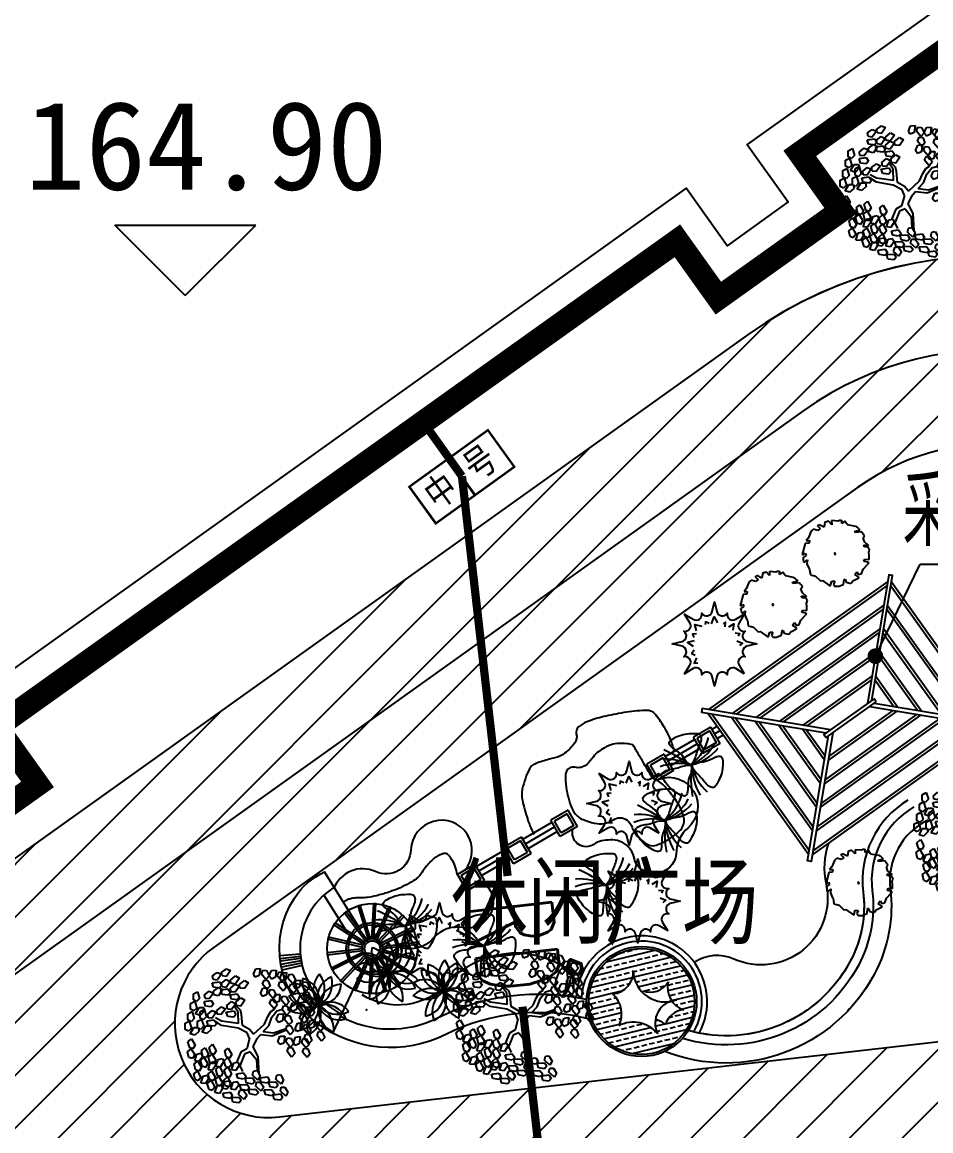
# Model space of a CAD drawing. Extents: x -809667 to 586099, y 3084146 to 3634412.
# Drawn here: x 381325.92 to 381345.25, y 3087158.57 to 3087182.15 of the extents above; entities that cross this region are included whole.
import ezdxf
from ezdxf.enums import TextEntityAlignment as Align

# ---------------------------------------------------------------- set-up
doc = ezdxf.new("R2010")
doc.units = 0
doc.header["$LTSCALE"] = 0.5
doc.header["$PDSIZE"] = 0.2
doc.linetypes.add('CONTINOUS', pattern=[0])
doc.layers.get('0').update_dxf_attribs({"linetype": 'CONTINUOUS'})
for name, color, linetype in [('DIM-通讯', 3, 'CONTINUOUS'), ('E-DIM-DQ', 7, 'CONTINUOUS'), ('E-SIG_TEXT', 7, 'CONTINUOUS'), ('J-WALL-墙体', 2, 'CONTINUOUS'), ('TREE', 3, 'CONTINUOUS'), ('WIRE-通讯', 4, 'CONTINUOUS'), ('乔木', 84, 'CONTINUOUS'), ('文字', 7, 'CONTINUOUS'), ('树', 3, 'CONTINUOUS')]:
    doc.layers.add(name, color=color, linetype=linetype)
doc.styles.add('-宋体', font='', dxfattribs={"width": 0.6})
doc.styles.add('_TEL_DIM', font='SIMPLEX', dxfattribs={"width": 0.8, "height": 3.5, "bigfont": 'HZTXT'})
doc.styles.add('HZ', font='', dxfattribs={"width": 0.8})
doc.styles.add('宋体', font='')
doc.styles.get('-宋体').set_extended_font_data('NSimSun')
doc.styles.get('HZ').set_extended_font_data('NSimSun')
doc.styles.get('宋体').set_extended_font_data('SimSun')

# ---------------------------------------------------------------- blocks, each defined once
blk = doc.blocks.new('幌伞枫')
at = {"layer": '乔木', "color": 0}
for p, q in [((-677, 937), (-604, 995)), ((-670, 878), (-677, 937)), ((-604, 995), (-531, 966)), ((-531, 966), (-604, 870)), ((-531, 995), (-450, 1054)), ((-523, 937), (-531, 995)), ((-450, 929), (-523, 937)), ((-450, 1054), (-384, 1025)), ((-384, 1025), (-450, 929)), ((-384, 870), (-303, 937)), ((-303, 937), (-237, 900)), ((-9, 966), (27, 1054)), ((20, 915), (-9, 966)), ((86, 944), (20, 915)), ((27, 1054), (101, 1061)), ((101, 1061), (86, 944)), ((123, 966), (145, 1032)), ((196, 878), (123, 966)), ((145, 1032), (203, 1025)), ((247, 937), (196, 878)), ((203, 1025), (247, 937)), ((247, 937), (284, 1025)), ((284, 885), (247, 937)), ((284, 1025), (365, 1032)), ((350, 915), (284, 885)), ((365, 1032), (350, 915)), ((380, 937), (409, 1003)), ((460, 848), (380, 937)), ((409, 1003), (468, 995)), ((424, 900), (460, 988)), ((460, 988), (534, 995)), ((468, 995), (504, 900)), ((534, 995), (519, 878)), ((556, 900), (578, 966)), ((578, 966), (636, 959)), ((636, 959), (681, 870)), ((-685, 826), (-567, 841)), ((-663, 753), (-685, 826)), ((-604, 870), (-670, 878)), ((-567, 738), (-663, 753)), ((-663, 687), (-582, 746)), ((-582, 746), (-516, 716)), ((-567, 841), (-531, 782)), ((-531, 782), (-567, 738)), ((-531, 819), (-457, 878)), ((-523, 760), (-531, 819)), ((-457, 746), (-523, 760)), ((-457, 878), (-391, 848)), ((-391, 848), (-457, 746)), ((-377, 819), (-384, 870)), ((-384, 738), (-310, 804)), ((-377, 680), (-384, 738)), ((-310, 804), (-377, 819)), ((-237, 900), (-310, 804)), ((-310, 804), (-237, 768)), ((-237, 768), (-310, 672)), ((-237, 797), (-156, 863)), ((-230, 738), (-237, 797)), ((-156, 731), (-230, 738)), ((-156, 863), (-90, 826)), ((-90, 826), (-156, 731)), ((108, 650), (145, 738)), ((137, 804), (167, 870)), ((211, 716), (137, 804)), ((145, 738), (218, 746)), ((167, 870), (225, 863)), ((218, 746), (203, 628)), ((262, 775), (211, 716)), ((225, 863), (262, 775)), ((402, 775), (424, 841)), ((475, 687), (402, 775)), ((453, 848), (424, 900)), ((424, 841), (482, 834)), ((519, 878), (453, 848)), ((504, 900), (460, 848)), ((526, 746), (475, 687)), ((482, 834), (526, 746)), ((629, 812), (556, 900)), ((570, 738), (600, 804)), ((644, 650), (570, 738)), ((600, 804), (658, 797)), ((681, 870), (629, 812)), ((651, 775), (688, 863)), ((681, 724), (651, 775)), ((658, 797), (695, 709)), ((747, 753), (681, 724)), ((688, 863), (761, 870)), ((761, 870), (747, 753)), ((783, 775), (805, 841)), ((857, 687), (783, 775)), ((805, 841), (864, 834)), ((908, 746), (857, 687)), ((864, 834), (908, 746)), ((-993, 643), (-927, 680)), ((-993, 548), (-993, 643)), ((-942, 518), (-993, 548)), ((-890, 570), (-942, 518)), ((-927, 680), (-890, 570)), ((-810, 628), (-736, 687)), ((-802, 570), (-810, 628)), ((-736, 562), (-802, 570)), ((-736, 687), (-663, 658)), ((-663, 658), (-736, 562)), ((-655, 628), (-663, 687)), ((-582, 614), (-655, 628)), ((-516, 716), (-582, 614)), ((-545, 709), (-428, 724)), ((-523, 636), (-545, 709)), ((-421, 621), (-523, 636)), ((-428, 724), (-384, 665)), ((-384, 665), (-421, 621)), ((-391, 628), (-274, 643)), ((-369, 555), (-391, 628)), ((-310, 672), (-377, 680)), ((-274, 548), (-369, 555)), ((-296, 511), (-215, 577)), ((-274, 643), (-237, 592)), ((-237, 592), (-274, 548)), ((-215, 577), (-149, 540)), ((137, 599), (108, 650)), ((203, 628), (137, 599)), ((240, 650), (262, 716)), ((313, 562), (240, 650)), ((255, 489), (284, 555)), ((262, 716), (321, 709)), ((284, 555), (336, 548)), ((306, 540), (350, 636)), ((365, 621), (313, 562)), ((321, 709), (365, 621)), ((336, 548), (380, 459)), ((350, 636), (424, 636)), ((424, 636), (409, 518)), ((446, 548), (468, 606)), ((519, 452), (446, 548)), ((468, 606), (526, 599)), ((526, 599), (570, 511)), ((695, 709), (644, 650)), ((717, 525), (754, 614)), ((754, 614), (827, 621)), ((798, 614), (827, 680)), ((871, 525), (798, 614)), ((827, 621), (813, 503)), ((827, 680), (886, 672)), ((849, 525), (871, 592)), ((871, 592), (930, 584)), ((923, 584), (871, 525)), ((886, 672), (923, 584)), ((930, 584), (974, 496)), ((-1037, 489), (-971, 525)), ((-1037, 393), (-1037, 489)), ((-986, 364), (-1037, 393)), ((-934, 408), (-986, 364)), ((-971, 525), (-934, 408)), ((-956, 320), (-898, 423)), ((-898, 423), (-824, 423)), ((-883, 349), (-817, 386)), ((-810, 364), (-883, 291)), ((-824, 423), (-810, 364)), ((-817, 518), (-699, 533)), ((-795, 445), (-817, 518)), ((-817, 386), (-780, 269)), ((-699, 430), (-795, 445)), ((-758, 313), (-685, 371)), ((-699, 533), (-663, 474)), ((-663, 474), (-699, 430)), ((-685, 371), (-619, 342)), ((-611, 371), (-531, 430)), ((-604, 313), (-611, 371)), ((-465, 401), (-538, 305)), ((-531, 430), (-465, 401)), ((-457, 342), (-332, 364)), ((-443, 452), (-369, 518)), ((-435, 393), (-443, 452)), ((-369, 386), (-435, 393)), ((-369, 518), (-296, 481)), ((-296, 481), (-369, 386)), ((-332, 364), (-296, 305)), ((-257, 346), (-327, 441)), ((-222, 377), (-311, 462)), ((-288, 452), (-296, 511)), ((-215, 445), (-288, 452)), ((-206, 307), (-222, 377)), ((-149, 540), (-215, 445)), ((328, 401), (255, 489)), ((277, 357), (336, 393)), ((291, 261), (372, 364)), ((343, 496), (306, 540)), ((380, 459), (328, 401)), ((336, 393), (344, 419)), ((409, 518), (343, 496)), ((372, 364), (468, 393)), ((460, 386), (490, 452)), ((534, 291), (460, 386)), ((490, 452), (541, 445)), ((570, 511), (519, 452)), ((541, 445), (585, 349)), ((592, 408), (629, 496)), ((629, 357), (592, 408)), ((629, 496), (710, 503)), ((695, 386), (629, 357)), ((710, 503), (695, 386)), ((747, 481), (717, 525)), ((725, 408), (754, 474)), ((798, 320), (725, 408)), ((813, 503), (747, 481)), ((754, 474), (813, 467)), ((849, 371), (798, 320)), ((813, 467), (849, 371)), ((923, 437), (849, 525)), ((864, 364), (893, 430)), ((937, 276), (864, 364)), ((893, 430), (952, 423)), ((974, 496), (923, 437)), ((952, 423), (989, 335)), ((-1125, 166), (-1059, 195)), ((-1081, 320), (-1015, 357)), ((-1081, 217), (-1081, 320)), ((-1030, 188), (-1081, 217)), ((-1059, 195), (-1022, 85)), ((-978, 239), (-1030, 188)), ((-1015, 357), (-978, 239)), ((-883, 291), (-956, 320)), ((-927, 195), (-861, 225)), ((-927, 92), (-927, 195)), ((-883, 247), (-883, 349)), ((-832, 217), (-883, 247)), ((-861, 225), (-824, 114)), ((-780, 269), (-832, 217)), ((-773, 203), (-655, 217)), ((-751, 129), (-773, 203)), ((-751, 254), (-758, 313)), ((-685, 247), (-751, 254)), ((-619, 342), (-685, 247)), ((-655, 217), (-611, 158)), ((-531, 129), (-641, 203)), ((-531, 195), (-633, 254)), ((-538, 305), (-604, 313)), ((-252, 158), (-531, 195)), ((-428, 276), (-457, 342)), ((-332, 261), (-428, 276)), ((-296, 305), (-332, 261)), ((-252, 158), (-257, 346)), ((-188, 124), (-206, 307)), ((174, 151), (225, 276)), ((225, 276), (277, 357)), ((240, 122), (291, 261)), ((365, 225), (402, 313)), ((402, 173), (365, 225)), ((402, 313), (482, 320)), ((468, 203), (402, 173)), ((482, 320), (468, 203)), ((497, 225), (526, 291)), ((570, 136), (497, 225)), ((526, 291), (585, 283)), ((585, 349), (534, 291)), ((622, 188), (570, 136)), ((585, 283), (622, 188)), ((747, 247), (769, 313)), ((820, 158), (747, 247)), ((769, 313), (827, 305)), ((871, 217), (820, 158)), ((827, 305), (871, 217)), ((879, 122), (923, 210)), ((923, 210), (996, 217)), ((989, 335), (937, 276)), ((996, 217), (981, 100)), ((1011, 122), (1040, 188)), ((1040, 188), (1099, 180)), ((-1125, 63), (-1125, 166)), ((-1074, 34), (-1125, 63)), ((-1022, 85), (-1074, 34)), ((-1044, -10), (-986, 92)), ((-986, 92), (-912, 92)), ((-898, 34), (-971, -32)), ((-876, 63), (-927, 92)), ((-912, 92), (-898, 34)), ((-824, 114), (-876, 63)), ((-846, 19), (-788, 122)), ((-773, -3), (-846, 19)), ((-788, 122), (-714, 122)), ((-699, 63), (-773, -3)), ((-648, 114), (-751, 129)), ((-714, 122), (-699, 63)), ((-611, 158), (-648, 114)), ((-259, 85), (-531, 129)), ((-112, 4), (-259, 85)), ((-76, 63), (-188, 124)), ((-76, -84), (-112, 4)), ((-9, -18), (-76, 63)), ((-9, -18), (174, 151)), ((152, 26), (240, 122)), ((152, 26), (318, 4)), ((295, -42), (527, 53)), ((318, 4), (524, 78)), ((519, 63), (541, 129)), ((592, -25), (519, 63)), ((541, 129), (600, 122)), ((644, 34), (592, -25)), ((600, 122), (644, 34)), ((673, 70), (710, 166)), ((703, 26), (673, 70)), ((769, 48), (703, 26)), ((710, 166), (783, 166)), ((783, 166), (769, 48)), ((805, 78), (827, 144)), ((879, -18), (805, 78)), ((827, 144), (886, 136)), ((915, 78), (879, 122)), ((930, 41), (879, -18)), ((886, 136), (930, 41)), ((981, 100), (915, 78)), ((1092, 34), (1011, 122)), ((1033, -40), (1055, 26)), ((1055, 26), (1114, 19)), ((1143, 92), (1092, 34)), ((1099, 180), (1143, 92)), ((1114, 19), (1158, -69)), ((-1081, -142), (-1022, -91)), ((-1052, -238), (-1081, -142)), ((-971, -32), (-1044, -10)), ((-1022, -91), (-964, -194)), ((-736, -231), (-677, -179)), ((-677, -179), (-619, -289)), ((-76, -84), (-120, -253)), ((42, -98), (-20, -221)), ((-9, -18), (-9, -18)), ((-9, -18), (-9, -18)), ((-9, -18), (-9, -18)), ((-9, -18), (-9, -18)), ((-9, -18), (-9, -18)), ((-9, -18), (-9, -18)), ((-9, -18), (-9, -18)), ((-9, -18), (-9, -18)), ((-9, -18), (-9, -18)), ((-9, -18), (-9, -18)), ((-9, -18), (-9, -18)), ((-9, -18), (-9, -18)), ((-9, -18), (-9, -18)), ((-9, -18), (-9, -18)), ((-9, -18), (-9, -18)), ((-9, -18), (-9, -18)), ((-9, -18), (-9, -18)), ((-9, -18), (-9, -18)), ((-9, -18), (-9, -18)), ((-9, -18), (-9, -18)), ((-9, -18), (-9, -18)), ((-9, -18), (-9, -18)), ((-9, -18), (-9, -18)), ((-9, -18), (-9, -18)), ((-9, -18), (-9, -18)), ((-9, -18), (-9, -18)), ((-9, -18), (-9, -18)), ((-9, -18), (-9, -18)), ((-9, -18), (-9, -18)), ((-9, -18), (-9, -18)), ((-9, -18), (-9, -18)), ((-9, -18), (-9, -18)), ((-9, -18), (-9, -18)), ((-9, -18), (-9, -18)), ((-9, -18), (-9, -18)), ((-9, -18), (-9, -18)), ((-9, -18), (-9, -18)), ((-9, -18), (-9, -18)), ((-9, -18), (-9, -18)), ((-9, -18), (-9, -18)), ((42, -98), (109, -22)), ((109, -22), (295, -42)), ((387, -142), (424, -47)), ((424, -187), (387, -142)), ((424, -47), (504, -47)), ((490, -165), (424, -187)), ((504, -47), (490, -165)), ((519, -135), (548, -76)), ((592, -231), (519, -135)), ((548, -76), (607, -84)), ((644, -172), (592, -231)), ((607, -84), (644, -172)), ((644, -150), (681, -62)), ((673, -201), (644, -150)), ((739, -172), (673, -201)), ((681, -62), (754, -54)), ((754, -54), (739, -172)), ((776, -150), (805, -84)), ((849, -238), (776, -150)), ((805, -84), (857, -91)), ((820, -84), (849, -18)), ((893, -172), (820, -84)), ((849, -18), (908, -25)), ((857, -91), (901, -187)), ((945, -120), (893, -172)), ((908, -25), (945, -120)), ((1106, -128), (1033, -40)), ((1158, -69), (1106, -128)), ((-1089, -304), (-1030, -253)), ((-1067, -399), (-1089, -304)), ((-1000, -253), (-1052, -238)), ((-1030, -253), (-971, -355)), ((-971, -355), (-1008, -414)), ((-964, -194), (-1000, -253)), ((-971, -451), (-934, -341)), ((-934, -341), (-868, -326)), ((-868, -326), (-839, -377)), ((-861, -282), (-802, -238)), ((-839, -385), (-861, -282)), ((-802, -238), (-744, -341)), ((-744, -341), (-780, -399)), ((-744, -392), (-685, -341)), ((-707, -326), (-736, -231)), ((-655, -348), (-707, -326)), ((-685, -341), (-626, -443)), ((-619, -289), (-655, -348)), ((-479, -289), (-421, -245)), ((-457, -385), (-479, -289)), ((-421, -245), (-362, -348)), ((-362, -348), (-399, -407)), ((-215, -311), (-285, -477)), ((-156, -341), (-230, -532)), ((-120, -253), (-215, -311)), ((-61, -304), (-156, -341)), ((-61, -304), (38, -431)), ((-20, -221), (62, -380)), ((541, -297), (563, -231)), ((614, -392), (541, -297)), ((563, -231), (622, -238)), ((666, -333), (614, -392)), ((622, -238), (666, -333)), ((791, -311), (820, -245)), ((871, -399), (791, -311)), ((820, -245), (879, -253)), ((901, -187), (849, -238)), ((915, -341), (871, -399)), ((879, -253), (915, -341)), ((-1008, -414), (-1067, -399)), ((-978, -502), (-920, -458)), ((-956, -598), (-978, -502)), ((-898, -465), (-971, -451)), ((-920, -458), (-861, -561)), ((-839, -377), (-898, -465)), ((-876, -443), (-817, -399)), ((-846, -539), (-876, -443)), ((-795, -561), (-846, -539)), ((-780, -399), (-839, -385)), ((-817, -399), (-758, -502)), ((-758, -502), (-795, -561)), ((-751, -598), (-714, -480)), ((-722, -487), (-744, -392)), ((-663, -502), (-722, -487)), ((-714, -480), (-648, -465)), ((-626, -524), (-677, -605)), ((-626, -443), (-663, -502)), ((-648, -465), (-626, -524)), ((-626, -539), (-589, -429)), ((-553, -554), (-626, -539)), ((-589, -429), (-523, -414)), ((-494, -465), (-553, -554)), ((-523, -414), (-494, -465)), ((-487, -451), (-428, -399)), ((-465, -546), (-487, -451)), ((-399, -407), (-457, -385)), ((-428, -399), (-369, -510)), ((-369, -510), (-413, -568)), ((-369, -598), (-332, -487)), ((-332, -487), (-266, -473)), ((-244, -524), (-296, -612)), ((-266, -473), (-244, -524)), ((-230, -532), (-186, -627)), ((38, -431), (49, -612)), ((62, -380), (79, -664)), ((-986, -664), (-927, -620)), ((-964, -759), (-986, -664)), ((-898, -620), (-956, -598)), ((-927, -620), (-868, -722)), ((-868, -722), (-912, -781)), ((-861, -561), (-898, -620)), ((-868, -818), (-832, -700)), ((-832, -700), (-766, -686)), ((-766, -686), (-744, -744)), ((-677, -605), (-751, -598)), ((-751, -664), (-692, -620)), ((-729, -759), (-751, -664)), ((-692, -620), (-633, -722)), ((-633, -722), (-670, -781)), ((-633, -752), (-575, -708)), ((-626, -590), (-567, -546)), ((-597, -693), (-626, -590)), ((-545, -708), (-597, -693)), ((-575, -708), (-516, -810)), ((-567, -546), (-509, -649)), ((-509, -649), (-545, -708)), ((-494, -766), (-435, -715)), ((-487, -605), (-428, -554)), ((-457, -700), (-487, -605)), ((-413, -568), (-465, -546)), ((-406, -722), (-457, -700)), ((-435, -715), (-377, -818)), ((-428, -554), (-369, -664)), ((-369, -664), (-406, -722)), ((-296, -612), (-369, -598)), ((-288, -664), (-171, -649)), ((-266, -737), (-288, -664)), ((-171, -649), (-127, -708)), ((-127, -708), (-171, -752)), ((-24, -686), (-9, -620)), ((64, -766), (-24, -686)), ((-9, -620), (49, -612)), ((49, -612), (101, -700)), ((101, -700), (64, -766)), ((93, -730), (218, -715)), ((218, -715), (255, -774)), ((358, -752), (372, -686)), ((372, -686), (431, -678)), ((431, -678), (482, -766)), ((-912, -781), (-964, -759)), ((-795, -825), (-868, -818)), ((-744, -744), (-795, -825)), ((-766, -825), (-699, -774)), ((-736, -921), (-766, -825)), ((-670, -781), (-729, -759)), ((-699, -774), (-641, -884)), ((-641, -884), (-685, -935)), ((-641, -972), (-604, -862)), ((-611, -847), (-633, -752)), ((-553, -869), (-611, -847)), ((-604, -862), (-538, -847)), ((-516, -899), (-567, -987)), ((-516, -810), (-553, -869)), ((-538, -847), (-516, -899)), ((-516, -906), (-479, -788)), ((-443, -913), (-516, -906)), ((-472, -862), (-494, -766)), ((-479, -788), (-413, -781)), ((-413, -877), (-472, -862)), ((-384, -832), (-443, -913)), ((-413, -781), (-384, -832)), ((-377, -818), (-413, -877)), ((-377, -913), (-340, -803)), ((-340, -803), (-274, -788)), ((-244, -840), (-303, -928)), ((-274, -788), (-244, -840)), ((-171, -752), (-266, -737)), ((-230, -847), (-112, -840)), ((-208, -921), (-230, -847)), ((-142, -737), (-24, -730)), ((-127, -810), (-142, -737)), ((-24, -832), (-127, -810)), ((-112, -840), (-76, -891)), ((-76, -891), (-112, -935)), ((-24, -730), (13, -788)), ((13, -788), (-24, -832)), ((27, -869), (42, -803)), ((115, -950), (27, -869)), ((42, -803), (101, -803)), ((115, -803), (93, -730)), ((101, -803), (159, -884)), ((218, -818), (115, -803)), ((159, -884), (115, -950)), ((255, -774), (218, -818)), ((240, -803), (358, -796)), ((262, -877), (240, -803)), ((358, -891), (262, -877)), ((446, -832), (358, -752)), ((358, -796), (394, -847)), ((394, -847), (358, -891)), ((431, -950), (446, -884)), ((482, -766), (446, -832)), ((446, -884), (504, -884)), ((504, -884), (556, -965)), ((-685, -935), (-736, -921)), ((-567, -987), (-641, -972)), ((-509, -979), (-391, -965)), ((-487, -1053), (-509, -979)), ((-391, -1067), (-487, -1053)), ((-391, -965), (-354, -1023)), ((-354, -1023), (-391, -1067)), ((-303, -928), (-377, -913)), ((-362, -1053), (-244, -1045)), ((-347, -1126), (-362, -1053)), ((-252, -1001), (-230, -935)), ((-164, -1082), (-252, -1001)), ((-244, -1045), (-208, -1097)), ((-230, -935), (-178, -928)), ((-112, -935), (-208, -921)), ((-178, -928), (-120, -1016)), ((-120, -1016), (-164, -1082)), ((-90, -921), (27, -913)), ((-68, -994), (-90, -921)), ((27, -1016), (-68, -994)), ((27, -913), (71, -972)), ((71, -972), (27, -1016)), ((167, -928), (284, -921)), ((189, -1001), (167, -928)), ((284, -1023), (189, -1001)), ((284, -921), (328, -979)), ((328, -979), (284, -1023)), ((313, -1009), (431, -994)), ((328, -1082), (313, -1009)), ((431, -1097), (328, -1082)), ((519, -1031), (431, -950)), ((431, -994), (468, -1053)), ((468, -1053), (431, -1097)), ((556, -965), (519, -1031)), ((-244, -1141), (-347, -1126)), ((-208, -1097), (-244, -1141))]:
    blk.add_line(p, q, dxfattribs=at)
blk = doc.blocks.new('*E54')
at = {"layer": 'TREE', "color": 0}
blk.add_ellipse((-2.37, 3.56), major_axis=(2.7, 1.39), ratio=1, start_param=0.518575, end_param=0.519414, dxfattribs=at)
blk = doc.blocks.new('A$C4C586FE1')
at = {"layer": 'TREE', "color": 0}
for p, q in [((1418, 2836), (1389, 2617)), ((1787, 2660), (1418, 2836)), ((514, 2441), (288, 2276)), ((570, 2555), (514, 2441)), ((785, 2557), (585, 2566)), ((842, 2436), (785, 2557)), ((885, 2449), (842, 2436)), ((1100, 2801), (873, 2660)), ((873, 2660), (885, 2449)), ((1294, 2743), (1193, 2819)), ((1261, 2599), (1294, 2743)), ((1389, 2617), (1261, 2599)), ((1875, 2686), (1787, 2660)), ((2108, 2532), (1875, 2686)), ((2261, 2516), (2108, 2532)), ((2273, 2551), (2261, 2516)), ((2411, 2297), (2336, 2500)), ((208, 2079), (171, 1878)), ((330, 2136), (208, 2079)), ((288, 2276), (288, 2250)), ((288, 2250), (484, 2157)), ((422, 2031), (330, 2136)), ((484, 2157), (422, 2031)), ((2434, 2275), (2411, 2297)), ((2565, 2086), (2434, 2275)), ((2577, 1905), (2565, 2086)), ((2688, 2051), (2577, 1905)), ((173, 1443), (0, 1425)), ((0, 1425), (27, 1279)), ((6, 1547), (198, 1550)), ((171, 1878), (16, 1628)), ((198, 1550), (173, 1443)), ((2666, 1735), (2772, 1843)), ((2724, 1646), (2666, 1735)), ((2799, 1744), (2724, 1646)), ((2788, 1244), (2821, 1629)), ((27, 1279), (67, 1102)), ((67, 988), (67, 1102)), ((67, 988), (157, 906)), ((2632, 1202), (2788, 1244)), ((2635, 1086), (2632, 1202)), ((2775, 1105), (2635, 1086)), ((2643, 702), (2702, 978)), ((2702, 978), (2775, 1105)), ((335, 852), (122, 842)), ((123, 841), (320, 727)), ((157, 906), (291, 931)), ((291, 931), (335, 852)), ((320, 727), (414, 564)), ((414, 564), (369, 464)), ((2275, 501), (2371, 599)), ((2419, 413), (2275, 501)), ((2371, 599), (2563, 580)), ((513, 326), (783, 402)), ((827, 368), (610, 253)), ((783, 402), (827, 368)), ((1176, 133), (821, 132)), ((1176, 133), (1302, 10)), ((1302, 10), (1413, 132)), ((1413, 132), (1432, 0)), ((1540, 5), (1587, 59)), ((1587, 59), (1859, 85)), ((1826, 254), (2000, 124)), ((1859, 85), (1826, 254)), ((2130, 415), (2352, 350)), ((2132, 192), (2130, 415))]:
    blk.add_line(p, q, dxfattribs=at)
at = {"layer": 'TREE', "color": 0, "extrusion": (0, 0, -1)}
for major_axis, start_param, end_param in [((1003, 1003), -1.426629, -1.413216), ((1003, 1003), -1.011805, -0.945114), ((1003, 1003), -0.139248, -0.081961), ((839, 1144), 0.475418, 0.633835), ((1003, 1003), 4.017991, 4.075425), ((1003, 1003), 0.553886, 0.636541), ((1003, 1003), 1.314933, 1.417635), ((839, 1143), 3.200433, 3.340883), ((839, 1144), 2.942836, 3.115157), ((1003, 1003), 2.270337, 2.346427), ((1003, 1003), 1.829101, 1.934165), ((1003, 1003), 1.573401, 1.638153)]:
    blk.add_ellipse((1418, 1418), major_axis=major_axis, ratio=1, start_param=start_param, end_param=end_param, dxfattribs=at)
at = {"layer": 'TREE', "color": 0, "linetype": 'Continuous'}
for start_param, end_param in [(0.01341, 3.155003), (3.155003, 6.296595)]:
    blk.add_ellipse((1466, 1447), major_axis=(19.2, 19.2), ratio=1, start_param=start_param, end_param=end_param, dxfattribs=at)
at = {"layer": 'TREE', "color": 8, "linetype": 'CONTINOUS', "extrusion": (0, 0, -1), "xscale": 467.4085850556439, "yscale": 467.4085850556439, "zscale": -467.4085850556439, "rotation": 278.9250190116231}
blk.add_blockref('*E54', (-2893, 66), dxfattribs=at)
blk = doc.blocks.new('A$C46A015EA')
at = {"layer": '树', "color": 0, "linetype": 'Continuous'}
for centre, radius, start, end in [((1.328, 4.096), 1.969, 227.56436, 31.33046), ((0.798, 3.475), 1.995, 251.81629, 53.749), ((2.09, 4.411), 1.899, 199.3601, 10.49099), ((3.771, 4.188), 2.005, 153.43956, 313.58607), ((4.101, 3.626), 1.85, 126.16905, 303.0486), ((4.644, 2.796), 2.077, 109.31842, 262.8778), ((0.762, 1.899), 1.939, 297.02452, 103.84892), ((0.796, 2.582), 1.783, 359.79096, 92.47149), ((2.814, 4.682), 2.119, 188.63986, 263.62259), ((1.257, 1.36), 1.796, 310.77885, 134.4149), ((3.546, 0.815), 2.009, 38.87776, 198.68157), ((3.957, 1.204), 1.944, 51.98023, 218.25708), ((2.13, 0.326), 2.294, 10.26666, 147.15184)]:
    blk.add_arc(centre, radius, start, end, dxfattribs=at)
blk = doc.blocks.new('红枫')
at = {"color": 0}
blk.add_lwpolyline([(1297, -1371), (924, -1143, 0.665495), (552, -1412, 0.665495), (98, -1485), (-4, -1910), (-107, -1485, 0.665495), (-561, -1412, 0.665495), (-933, -1143), (-1306, -1371), (-1078, -998, 0.665495), (-1348, -625, 0.665495), (-1420, -172), (-1845, -69), (-1420, 34, 0.665495), (-1348, 487, 0.665495), (-1078, 859), (-1306, 1233), (-933, 1005, 0.665495), (-561, 1274, 0.665495), (-107, 1347), (-4, 1772), (98, 1347, 0.665495), (552, 1274, 0.665495), (924, 1005), (1297, 1233), (1069, 859, 0.665495), (1339, 487, 0.665495), (1411, 34), (1836, -69), (1411, -172, 0.665495), (1339, -625, 0.665495), (1069, -998)], format="xyb", close=True, dxfattribs=at)
blk.add_lwpolyline([(1297, -1371), (924, -1143, 0.665495), (552, -1412, 0.665495), (98, -1485), (-4, -1910), (-107, -1485, 0.665495), (-561, -1412, 0.665495), (-933, -1143), (-1306, -1371), (-1078, -998, 0.665495), (-1348, -625, 0.665495), (-1420, -172), (-1845, -69), (-1420, 34, 0.665495), (-1348, 487, 0.665495), (-1078, 859), (-1306, 1233), (-933, 1005, 0.665495), (-561, 1274, 0.665495), (-107, 1347), (-4, 1772), (98, 1347, 0.665495), (552, 1274, 0.665495), (924, 1005), (1297, 1233), (1069, 859, 0.665495), (1339, 487, 0.665495), (1411, 34), (1836, -69), (1411, -172, 0.665495), (1339, -625, 0.665495), (1069, -998)], format="xyb", close=True, dxfattribs=at)
for points in [[(-137, 808), (-20, 1111), (120, 855)], [(-783, 497), (-869, 784), (-550, 714)], [(-231, 823), (-394, 901), (-417, 777)], [(462, 676), (478, 886), (369, 808)], [(618, 676), (836, 808), (797, 528)], [(-885, 61), (-1188, -9), (-931, -172)], [(-783, 372), (-962, 364), (-908, 217)], [(891, 411), (1085, 388), (1023, 271)], [(968, 69), (1218, -32), (1085, -141)], [(-892, -336), (-994, -484), (-846, -561)], [(-783, -678), (-892, -911), (-737, -896)]]:
    blk.add_lwpolyline(points, dxfattribs=at)
blk = doc.blocks.new('白玉兰')
at = {"color": 0}
for centre, radius, start, end in [((-1261, 1665), 2054, 309.3934, 347.1655), ((-4729, -6984), 8429, 56.1879, 65.279), ((-713, 1844), 1941, 291.8214, 332.6346), ((-478, 2077), 2115, 283.2993, 320.8528), ((-559, -2135), 2214, 76.7033, 111.4018), ((-1148, -2037), 2310, 61.625, 95.1491), ((4371, -556), 4392, 172.1708, 190.6677), ((2827, 107), 2821, 182.2544, 209.8868), ((2146, 475), 2185, 193.3063, 228.4107)]:
    blk.add_arc(centre, radius, start, end, dxfattribs=at)
for points in [[(-33, 16), (-233, 73), (-342, 562), (-1254, 922), (-425, 1375), (-33, 1392), (376, 1386), (477, 1091), (236, 716), (185, 277), (29, 67), (-7, 18)], [(36, -22), (99, -220), (-250, -580), (-51, -1540), (-885, -1095), (-1114, -777), (-1334, -432), (-1142, -186), (-697, -181), (-301, 17), (-41, 2), (21, -1)], [(8, 31), (155, 177), (635, 34), (1395, 653), (1385, -291), (1209, -641), (1004, -995), (697, -939), (487, -546), (129, -287), (22, -49), (-3, 7)]]:
    blk.add_open_spline(points, degree=3, knots=[0, 0, 0, 0, 621.989778, 1340.944545, 1869.007736, 2592.427455, 2798.699245, 2915.827596, 3435.261502, 4029.77129, 4212.300518, 4212.300518, 4212.300518, 4212.300518], dxfattribs=at)
blk = doc.blocks.new('SDFSFSFS')
at = {"layer": 'J-WALL-墙体', "color": 0}
for points in [[(2371, 5710), (-1727, 3437)], [(1746, 3236), (2487, 5824), (2410, 5846), (1647, 3182)], [(4236, 2464), (2448, 5688)], [(2348, 5629), (-1646, 3414)], [(4155, 2488), (2425, 5607)], [(2231, 5221), (-1238, 3297)], [(3747, 2604), (2308, 5199)], [(2208, 5139), (-1156, 3273)], [(3665, 2628), (2285, 5117)], [(2091, 4731), (-748, 3157)], [(2068, 4650), (-667, 3133)], [(3176, 2768), (2144, 4628)], [(3258, 2745), (2168, 4709)], [(1951, 4242), (-259, 3016)], [(1927, 4160), (-177, 2993)], [(2687, 2908), (2004, 4138)], [(2768, 2885), (2028, 4220)], [(1810, 3753), (230, 2876)], [(1787, 3671), (312, 2853)], [(2197, 3048), (1864, 3649)], [(2279, 3025), (1887, 3731)], [(801, 2713), (-1863, 3476), (-1885, 3399), (702, 2658)], [(-1749, 3360), (39, 136)], [(-1668, 3337), (62, 218)], [(-1260, 3220), (179, 625)], [(-1178, 3197), (203, 707)], [(-770, 3080), (319, 1115)], [(1686, 3112), (4350, 2348), (4372, 2425), (1785, 3167)], [(-689, 3056), (343, 1196)], [(-281, 2939), (460, 1604)], [(-199, 2916), (483, 1686)], [(560, 1664), (2665, 2831)], [(677, 2072), (2257, 2948)], [(700, 2153), (2175, 2971)], [(840, 2643), (77, -22), (0, 0), (741, 2588)], [(208, 2799), (600, 2094)], [(290, 2776), (623, 2175)], [(396, 1093), (3236, 2668)], [(420, 1174), (3154, 2691)], [(536, 1582), (2746, 2808)], [(116, 114), (4214, 2387)], [(139, 195), (4133, 2411)], [(256, 603), (3725, 2527)], [(279, 685), (3643, 2551)]]:
    blk.add_lwpolyline(points, dxfattribs=at)
blk.add_lwpolyline([(1837, 3196), (1798, 3266), (650, 2629), (689, 2559)], close=True, dxfattribs=at)
blk = doc.blocks.new('123123')
at = {"layer": '文字'}
h = blk.add_hatch(dxfattribs=at)
h.set_pattern_fill('ANSI31', color=8, scale=0.5)
h.set_pattern_definition([(45, (-219.7935, 1567.0208), (-0.56126600757, 0.56126600757), [])])
edge = h.paths.add_edge_path()
edge.add_line((382035.813, 3087205.686), (382066.6, 3087209.203))
edge.add_arc((382065.579, 3087218.145), 9, 276.5175, 398.74)
edge.add_line((382072.599, 3087223.777), (382070.724, 3087226.114))
edge.add_arc((382063.704, 3087220.481), 9, 38.74, 125.533)
edge.add_line((382058.474, 3087227.806), (382042.474, 3087216.379))
edge.add_arc((382037.243, 3087223.703), 9, 205.3271, 305.533, ccw=False)
edge.add_line((382029.108, 3087219.853), (382035.813, 3087205.686))
edge = h.paths.add_edge_path(flags=16)
edge.add_line((382069.479, 3087221.274), (382067.604, 3087223.61))
edge.add_arc((382063.704, 3087220.481), 5, 38.74, 125.533)
edge.add_line((382060.798, 3087224.55), (382047.111, 3087214.776))
edge.add_arc((382048.274, 3087213.148), 2, 125.533, 276.5175)
edge.add_line((382048.501, 3087211.161), (382066.146, 3087213.177))
edge.add_arc((382065.579, 3087218.145), 5, 276.5175, 398.74)
h = blk.add_hatch(dxfattribs=at)
h.set_pattern_fill('ANSI33', color=8, scale=0.9, angle=328.6138, style=0)
h.set_pattern_definition([(13.61384, (382510.08558, 3087280.17533), (-0.0529598, 0.21867844), []), (13.61384, (382510.2214, 3087280.09247), (-0.0529598, 0.21867844), [0.1125, -0.05625])])
h.paths.add_polyline_path([(382056.051, 3087212.502, 0.528482), (382057.299, 3087213.882, 0.913946), (382055.08, 3087213.552, -0.147473), (382055.163, 3087213.411, -0.16428), (382055.147, 3087213.229, 0.218522), (382055.809, 3087212.563, -0.231383)])
h.paths.add_polyline_path([(382055.719, 3087213.099, 0.340097), (382055.589, 3087213.778, 0.39476), (382056.027, 3087214.262, -0.005717), (382056.027, 3087214.277, -0.008166), (382056.027, 3087214.262, 0.185628), (382056.223, 3087213.813, 0.042146), (382056.234, 3087213.845, 0.37298), (382056.771, 3087214.036, 0.214855), (382056.842, 3087213.632, -0.055746), (382056.951, 3087213.653, -0.039256), (382056.848, 3087213.623, 0.160049), (382057.099, 3087213.438, 0.319863), (382056.714, 3087213.125, 0.13445), (382056.497, 3087213.23, 0.157407), (382056.547, 3087212.928, 0.357086)], flags=16)
at = {"layer": '文字', "color": 8}
for p, q in [((382046.495, 3087228.635), (382044.995, 3087230.135)), ((382044.995, 3087230.135), (382047.995, 3087230.135)), ((382046.495, 3087228.635), (382047.995, 3087230.135)), ((382058.474, 3087227.806), (382042.474, 3087216.379)), ((382059.636, 3087226.178), (382033.369, 3087207.419)), ((382061.178, 3087220.963), (382062.133, 3087222.922)), ((382062.133, 3087222.922), (382065.597, 3087222.922)), ((382057.675, 3087219.454), (382057.305, 3087219.239)), ((382057.654, 3087219.375), (382057.384, 3087219.218)), ((382057.799, 3087219.127), (382057.654, 3087219.375)), ((382057.877, 3087219.106), (382057.675, 3087219.454)), ((382057.701, 3087219.409), (382057.813, 3087219.474)), ((382057.758, 3087219.312), (382057.878, 3087219.382)), ((382057.814, 3087219.214), (382057.944, 3087219.29)), ((382056.709, 3087218.832), (382057.332, 3087219.194)), ((382056.766, 3087218.735), (382057.388, 3087219.097)), ((382057.508, 3087218.891), (382057.305, 3087219.239)), ((382057.529, 3087218.97), (382057.384, 3087219.218)), ((382057.877, 3087219.106), (382057.508, 3087218.891)), ((382057.799, 3087219.127), (382057.529, 3087218.97)), ((382056.684, 3087218.877), (382056.314, 3087218.663)), ((382056.663, 3087218.799), (382056.393, 3087218.642)), ((382056.807, 3087218.55), (382056.663, 3087218.799)), ((382056.886, 3087218.529), (382056.684, 3087218.877)), ((382056.823, 3087218.638), (382057.445, 3087219)), ((382056.517, 3087218.314), (382056.314, 3087218.663)), ((382056.538, 3087218.393), (382056.393, 3087218.642)), ((382056.807, 3087218.55), (382056.538, 3087218.393)), ((382056.886, 3087218.529), (382056.517, 3087218.314)), ((382054.641, 3087217.689), (382054.271, 3087217.474)), ((382054.62, 3087217.61), (382054.35, 3087217.453)), ((382054.765, 3087217.362), (382054.62, 3087217.61)), ((382054.843, 3087217.341), (382054.641, 3087217.689)), ((382053.675, 3087217.068), (382054.298, 3087217.429)), ((382054.474, 3087217.126), (382054.271, 3087217.474)), ((382054.495, 3087217.205), (382054.35, 3087217.453)), ((382053.732, 3087216.97), (382054.354, 3087217.332)), ((382053.789, 3087216.873), (382054.411, 3087217.235)), ((382054.843, 3087217.341), (382054.474, 3087217.126)), ((382054.765, 3087217.362), (382054.495, 3087217.205)), ((382053.649, 3087217.112), (382053.28, 3087216.898)), ((382053.628, 3087217.034), (382053.359, 3087216.877)), ((382053.773, 3087216.785), (382053.628, 3087217.034)), ((382053.852, 3087216.764), (382053.649, 3087217.112)), ((382052.684, 3087216.491), (382053.306, 3087216.853)), ((382052.74, 3087216.394), (382053.362, 3087216.755)), ((382053.482, 3087216.549), (382053.28, 3087216.898)), ((382053.503, 3087216.628), (382053.359, 3087216.877)), ((382053.852, 3087216.764), (382053.482, 3087216.549)), ((382053.773, 3087216.785), (382053.503, 3087216.628)), ((382052.658, 3087216.536), (382052.289, 3087216.321)), ((382052.637, 3087216.457), (382052.367, 3087216.3)), ((382052.782, 3087216.209), (382052.637, 3087216.457)), ((382052.861, 3087216.188), (382052.658, 3087216.536)), ((382052.797, 3087216.296), (382053.419, 3087216.658)), ((382050.183, 3087215.212), (382049.459, 3087216.373)), ((382052.491, 3087215.973), (382052.289, 3087216.321)), ((382052.512, 3087216.052), (382052.367, 3087216.3)), ((382052.782, 3087216.209), (382052.512, 3087216.052)), ((382052.861, 3087216.188), (382052.491, 3087215.973)), ((382049.953, 3087215.069), (382049.446, 3087215.884)), ((382049.881, 3087215.498), (382049.917, 3087215.525)), ((382050.332, 3087214.897), (382049.881, 3087215.498)), ((382050.368, 3087214.924), (382049.917, 3087215.525)), ((382050.175, 3087215.656), (382050.219, 3087215.669)), ((382050.393, 3087214.937), (382050.175, 3087215.656)), ((382050.436, 3087214.95), (382050.219, 3087215.669)), ((382050.464, 3087214.953), (382050.506, 3087215.703)), ((382050.506, 3087215.703), (382050.551, 3087215.701)), ((382050.509, 3087214.95), (382050.551, 3087215.701)), ((382050.537, 3087214.944), (382050.833, 3087215.635)), ((382050.578, 3087214.926), (382050.874, 3087215.617)), ((382050.833, 3087215.635), (382050.874, 3087215.617)), ((382049.658, 3087215.25), (382049.683, 3087215.287)), ((382050.288, 3087214.838), (382049.658, 3087215.25)), ((382050.312, 3087214.876), (382049.683, 3087215.287)), ((382050.602, 3087214.911), (382051.116, 3087215.459)), ((382050.635, 3087214.88), (382051.149, 3087215.428)), ((382051.116, 3087215.459), (382051.149, 3087215.428)), ((382050.652, 3087214.857), (382051.323, 3087215.196)), ((382050.672, 3087214.817), (382051.343, 3087215.156)), ((382051.323, 3087215.196), (382051.343, 3087215.156)), ((382049.534, 3087214.94), (382049.545, 3087214.983)), ((382050.266, 3087214.768), (382049.534, 3087214.94)), ((382050.277, 3087214.812), (382049.545, 3087214.983)), ((382050.681, 3087214.79), (382051.427, 3087214.879)), ((382050.686, 3087214.745), (382051.432, 3087214.835)), ((382051.427, 3087214.879), (382051.432, 3087214.835)), ((382048.943, 3087214.624), (382048.505, 3087214.59)), ((382048.948, 3087214.576), (382048.511, 3087214.528)), ((382050.265, 3087214.74), (382049.518, 3087214.651)), ((382049.524, 3087214.606), (382049.518, 3087214.651)), ((382050.27, 3087214.695), (382049.524, 3087214.606)), ((382050.278, 3087214.668), (382049.607, 3087214.329)), ((382050.299, 3087214.628), (382049.628, 3087214.289)), ((382050.316, 3087214.605), (382049.801, 3087214.057)), ((382050.348, 3087214.574), (382049.834, 3087214.026)), ((382050.372, 3087214.559), (382050.076, 3087213.868)), ((382050.414, 3087214.541), (382050.118, 3087213.85)), ((382050.557, 3087214.549), (382050.775, 3087213.829)), ((382050.583, 3087214.561), (382051.033, 3087213.96)), ((382050.619, 3087214.588), (382051.069, 3087213.987)), ((382050.638, 3087214.609), (382051.267, 3087214.198)), ((382050.663, 3087214.647), (382051.292, 3087214.236)), ((382050.674, 3087214.673), (382051.406, 3087214.502)), ((382050.684, 3087214.717), (382051.416, 3087214.546)), ((382051.416, 3087214.546), (382051.406, 3087214.502)), ((382048.953, 3087214.532), (382048.518, 3087214.472)), ((382048.961, 3087214.482), (382048.528, 3087214.407)), ((382048.97, 3087214.434), (382048.54, 3087214.346)), ((382048.981, 3087214.383), (382048.554, 3087214.28)), ((382049.628, 3087214.289), (382049.607, 3087214.329)), ((382050.441, 3087214.535), (382050.4, 3087213.784)), ((382050.486, 3087214.532), (382050.445, 3087213.782)), ((382050.514, 3087214.536), (382050.732, 3087213.816)), ((382050.24, 3087214.242), (382049.631, 3087212.945)), ((382051.292, 3087214.236), (382051.267, 3087214.198)), ((382049.834, 3087214.026), (382049.801, 3087214.057)), ((382050.118, 3087213.85), (382050.076, 3087213.868)), ((382051.069, 3087213.987), (382051.033, 3087213.96)), ((382050.445, 3087213.782), (382050.4, 3087213.784))]:
    blk.add_line(p, q, dxfattribs=at)
at = {"layer": '文字', "color": 8, "const_width": 0.5, "flags": 128}
blk.add_lwpolyline([(382031.623, 3087229.152), (382064.328, 3087252.508), (382072.59, 3087240.959), (382059.569, 3087231.66), (382060.441, 3087230.44), (382057.837, 3087228.58), (382056.965, 3087229.8), (382042.48, 3087219.456), (382043.352, 3087218.235), (382040.748, 3087216.375)], close=True, dxfattribs=at)
at = {"layer": '文字', "color": 8, "flags": 128}
blk.add_lwpolyline([(382032.739, 3087228.965), (382064.151, 3087251.399), (382071.474, 3087241.145), (382058.453, 3087231.846), (382059.325, 3087230.626), (382058.023, 3087229.696), (382057.151, 3087230.916), (382041.364, 3087219.642), (382042.236, 3087218.421), (382040.934, 3087217.491)], close=True, dxfattribs=at)
for points in [[(382035.813, 3087205.686), (382066.6, 3087209.203, 0.590353), (382072.599, 3087223.777), (382070.724, 3087226.114, 0.397913), (382058.474, 3087227.806), (382042.474, 3087216.379, -0.467402), (382029.108, 3087219.853), (382035.813, 3087205.686)], [(382069.479, 3087221.274), (382067.604, 3087223.61, 0.397913), (382060.798, 3087224.55), (382047.111, 3087214.776, 0.774175), (382048.501, 3087211.161), (382066.146, 3087213.177, 0.590353), (382069.479, 3087221.274)], [(382069.479, 3087221.274), (382067.604, 3087223.61, 0.397913), (382060.798, 3087224.55), (382047.111, 3087214.776, 0.774175), (382048.501, 3087211.161), (382066.146, 3087213.177, 0.590353), (382069.479, 3087221.274)]]:
    blk.add_lwpolyline(points, format="xyb", dxfattribs=at)
at = {"layer": '文字', "color": 8, "const_width": 0.167}
blk.add_lwpolyline([(382061.141, 3087220.888, 1), (382061.214, 3087221.038, 1)], format="xyb", close=True, dxfattribs=at)
at = {"layer": '文字', "color": 8}
for points in [[(382056.901, 3087218.933, 0.038958), (382056.81, 3087219.213, 0.042457), (382056.686, 3087219.453, 0.025516), (382056.484, 3087219.74, 0.127241), (382056.427, 3087219.783, 0.109123), (382056.281, 3087219.81, 0.034893), (382055.824, 3087219.762, 0.005864), (382055.606, 3087219.721, 0.006137), (382055.398, 3087219.677, 0.041446), (382055.039, 3087219.564, 0.075329), (382054.861, 3087219.457, 0.302431), (382054.815, 3087219.308, -0.236043), (382054.782, 3087219.117, -0.073607), (382054.567, 3087218.9, -0.097129), (382054.358, 3087218.799, -0.008934), (382054.297, 3087218.785, 0.009444), (382054.24, 3087218.771, 0.02756), (382053.955, 3087218.679, 0.078361), (382053.864, 3087218.626, 0.106857), (382053.819, 3087218.57, 0.033451), (382053.731, 3087218.362, 0.026234), (382053.665, 3087218.131, 0.05662), (382053.653, 3087218.021, 0.059483), (382053.667, 3087217.899, 0.016712), (382053.783, 3087217.481, 0.022467), (382053.829, 3087217.356, 0.014699), (382053.912, 3087217.172)], [(382056.577, 3087218.35, -0.833217), (382057.185, 3087217.306, 0.19954), (382056.946, 3087216.832, -0.808525), (382056.057, 3087216.599, 0.438049), (382055.492, 3087217.05, 0.158442), (382055.146, 3087216.934, -0.62946), (382054.742, 3087217.282, -1.138368)], [(382061.87, 3087217.903, 0.293993), (382060.919, 3087215.945, -0.153325), (382060.645, 3087214.476, -0.352158), (382057.199, 3087212.999)], [(382061.87, 3087217.903, 0.293993), (382060.919, 3087215.945, -0.126653), (382060.755, 3087214.712)], [(382061.999, 3087217.755, 0.298955), (382061.111, 3087215.968, -0.153325), (382060.816, 3087214.385, -0.35882), (382057.074, 3087212.833)], [(382052.445, 3087216.407, 1.400725), (382051.297, 3087216.845, -0.536941), (382050.542, 3087216.38, 0.438022), (382049.654, 3087216.013, 2.153867)], [(382062.291, 3087217.472, 0.319839), (382061.496, 3087216.015, -0.153325), (382061.158, 3087214.203, -0.38109), (382056.697, 3087212.555)], [(382062.291, 3087217.472, 0.319839), (382061.496, 3087216.015, -0.153325), (382061.158, 3087214.203, -0.068448), (382060.588, 3087213.414)], [(382060.181, 3087216.982, 0.139608), (382060.129, 3087216.117, -0.616065), (382058.168, 3087214.52, 0.25709), (382057.325, 3087214.45)], [(382052.28, 3087216.316, 0.061048), (382052.24, 3087216.491, 0.064632), (382052.162, 3087216.641, 0.023641), (382052.083, 3087216.745, 0.123874), (382052.062, 3087216.76, 0.118579), (382052.015, 3087216.766, 0.073159), (382051.94, 3087216.748, 0.035262), (382051.844, 3087216.701, 0.049977), (382051.783, 3087216.656, 0.018858), (382051.716, 3087216.592, 0.01304), (382051.626, 3087216.493, 0.043215), (382051.536, 3087216.37, -0.055253), (382051.464, 3087216.275, -0.053051), (382051.383, 3087216.207, -0.029266), (382051.218, 3087216.109, -0.020748), (382051.021, 3087216.016, -0.020311), (382050.812, 3087215.939, -0.019334), (382050.56, 3087215.867, -0.02678), (382050.373, 3087215.832, -0.041745), (382050.223, 3087215.825, 0.047411), (382050.09, 3087215.818, 0.021121), (382050.034, 3087215.806, 0.014971), (382049.955, 3087215.785, 0.065061), (382049.92, 3087215.769, 0.035277), (382049.862, 3087215.727)], [(382055.137, 3087213.233, 0.182804), (382052.037, 3087212.915, -0.283707), (382049.292, 3087213.16, -0.394865), (382048.818, 3087215.818, -0.141898), (382049.459, 3087216.373, -0.051879)], [(382052.817, 3087216.17, -0.803164), (382052.398, 3087215.189, 0.270049), (382051.78, 3087214.969, -0.335936), (382050.998, 3087214.794, 2.821079)], [(382054.575, 3087214.334, 0.365623), (382052.082, 3087214.009, -0.362829), (382050.256, 3087213.762, -2.367243)], [(382054.518, 3087213.722), (382054.583, 3087213.836, 0.110941), (382054.63, 3087213.991, 0.035053), (382054.631, 3087214.187, 0.1323), (382054.575, 3087214.35)], [(382060.616, 3087214.424, -0.063364), (382060.168, 3087213.816)], [(382054.522, 3087213.716), (382054.589, 3087213.79, 0.121763), (382054.66, 3087213.922, 0.042683), (382054.704, 3087214.183, 0.049522), (382054.702, 3087214.284)], [(382055.034, 3087213.657, 0.171589), (382051.864, 3087213.262, -0.245138), (382049.796, 3087213.296, -0.245138)], [(382059.947, 3087213.606, -0.063085), (382059.319, 3087213.193)], [(382057.639, 3087212.911, -0.037602), (382057.199, 3087212.999, -0.037602)], [(382059.013, 3087213.064, -0.078104), (382058.101, 3087212.89)]]:
    blk.add_lwpolyline(points, format="xyb", dxfattribs=at)
for points in [[(382056.213, 3087218.748, -0.002169), (382056.077, 3087218.981, 0.006269), (382056.03, 3087219.061, 0.187569), (382056.011, 3087219.076, 0.036665), (382055.895, 3087219.1, 0.059281), (382055.688, 3087219.104, 0.067712), (382055.511, 3087219.061, 0.035803), (382055.412, 3087219.013, 0.02749), (382055.291, 3087218.936, 0.086454), (382055.18, 3087218.822, -0.062828), (382055.036, 3087218.66, -0.248317), (382054.782, 3087218.6, 0.352342), (382054.605, 3087218.52, 0.11293), (382054.583, 3087218.431, 0.040402), (382054.598, 3087218.178, 0.062253), (382054.721, 3087217.728, 0.128119), (382054.859, 3087217.544, 0.073627), (382054.959, 3087217.487, 0.033976), (382055.195, 3087217.411, 0.210903), (382055.607, 3087217.484, -0.324059), (382055.896, 3087217.474, -0.153412), (382056.004, 3087217.317, 0.124836), (382056.125, 3087217.118, 0.036142), (382056.278, 3087216.988, 0.074989), (382056.364, 3087216.944, 0.168687), (382056.521, 3087216.944, 0.068555), (382056.858, 3087217.117, 0.041712), (382057.012, 3087217.245, 0.079019), (382057.075, 3087217.33, 0.187918), (382057.098, 3087217.55, 0.094635), (382056.911, 3087217.934, 0.022872), (382056.703, 3087218.187, 0.050592), (382056.593, 3087218.286, 0.073013), (382056.472, 3087218.351, -0.171959), (382056.425, 3087218.388, -0.003406), (382056.401, 3087218.429, -0.000439)], [(382054.757, 3087214.201), (382054.757, 3087213.834, -0.239747), (382054.73, 3087213.781), (382054.554, 3087213.713, -0.248471), (382054.506, 3087213.719), (382054.382, 3087213.874, -0.222138), (382054.361, 3087213.964, -0.059522), (382054.456, 3087214.252, -0.158445), (382054.544, 3087214.346, -0.249417), (382054.61, 3087214.347, -0.091905), (382054.749, 3087214.24, -0.269801)]]:
    blk.add_lwpolyline(points, format="xyb", close=True, dxfattribs=at)
for points in [[(382054.66, 3087214.505), (382054.697, 3087214.525), (382054.92, 3087214.438), (382054.955, 3087214.306), (382054.878, 3087214.177), (382054.677, 3087214.193), (382054.618, 3087214.369)], [(382054.685, 3087214.483), (382054.71, 3087214.485), (382054.9, 3087214.402), (382054.914, 3087214.308), (382054.862, 3087214.214), (382054.707, 3087214.231), (382054.647, 3087214.374)]]:
    blk.add_lwpolyline(points, close=True, dxfattribs=at)
for centre, radius in [((382050.475, 3087214.743), 0.958), ((382050.475, 3087214.743), 0.553), ((382050.475, 3087214.743), 0.508), ((382050.475, 3087214.743), 0.211), ((382050.475, 3087214.743), 0.166), ((382056.204, 3087213.617), 1.171), ((382056.204, 3087213.617), 1.126)]:
    blk.add_circle(centre, radius, dxfattribs=at)
for centre, radius, start, end in [((382063.704, 3087220.481), 9, 38.74, 125.533), ((382063.704, 3087220.481), 7, 38.74, 125.533), ((382050.475, 3087214.743), 1.537, 121.9345, 244.8234), ((382056.204, 3087213.617), 1.396, 331.1882, 176.6036), ((382056.204, 3087213.617), 1.284, 329.6865, 177.2144), ((382055.55, 3087214.255), 0.478, 274.7117, 2.7517), ((382056.709, 3087214.291), 0.683, 181.1609, 290.7414), ((382056.039, 3087213.894), 0.201, 335.9675, 345.6208), ((382056.392, 3087214.25), 0.435, 248.6894, 330.5074), ((382057.255, 3087213.913), 0.499, 165.7337, 251.8464), ((382055.212, 3087213.354), 0.567, 333.267, 48.399), ((382056.991, 3087213.156), 0.499, 94.5807, 207.1936), ((382057.127, 3087213.012), 0.428, 93.6672, 164.6175), ((382056.028, 3087212.508), 0.668, 38.9792, 117.5829), ((382056.414, 3087212.782), 0.456, 48.7971, 79.4272)]:
    blk.add_arc(centre, radius, start, end, dxfattribs=at)
blk.add_point((382050.348, 3087213.437), dxfattribs=at)
for name, p, xscale, yscale, zscale in [('幌伞枫', (382061.893, 3087230.876), 0.0013, 0.0013, 0.0013), ('红枫', (382057.757, 3087221.257), 0.000487636998295784, 0.000487636998295784, 0.04876370063039211), ('白玉兰', (382057.263, 3087218.643), 0.0004880798049271107, 0.0004880798049271107, 0.04880798235096967), ('红枫', (382055.941, 3087217.865), 0.000487636998295784, 0.000487636998295784, 0.04876370063039211), ('幌伞枫', (382063.464, 3087217.179), 0.0013, 0.0013, 0.0013), ('白玉兰', (382056.705, 3087217.462), 0.0004880798049271107, 0.0004880798049271107, 0.04880798235096967), ('白玉兰', (382055.458, 3087216.091), 0.0004880798049271107, 0.0004880798049271107, 0.04880798235096967), ('红枫', (382056.127, 3087215.786), 0.000487636998295784, 0.000487636998295784, 0.04876370063039211), ('白玉兰', (382051.176, 3087215.22), 0.0004880798049271107, 0.0004880798049271107, 0.04880798235096967), ('红枫', (382051.905, 3087214.862), 0.000487636998295784, 0.000487636998295784, 0.04876370063039211), ('白玉兰', (382052.851, 3087214.796), 0.0004880798049271107, 0.0004880798049271107, 0.04880798235096967), ('幌伞枫', (382053.673, 3087213.346), 0.0013, 0.0013, 0.0013), ('幌伞枫', (382047.958, 3087212.942), 0.0013, 0.0013, 0.0013)]:
    blk.add_blockref(name, p, dxfattribs=dict(at, xscale=xscale, yscale=yscale, zscale=zscale))
for name, p, xscale, yscale, zscale, rotation in [('A$C4C586FE1', (382061.17, 3087223.722), 0.0005, 0.0005, 0.0005, 169.6965101826048), ('SDFSFSFS', (382059.735, 3087216.61), 0.001, 0.001, 0.001, 6.517542840585115), ('A$C4C586FE1', (382059.847, 3087222.638), 0.0005, 0.0005, 0.0005, 169.6965101826048), ('A$C4C586FE1', (382061.668, 3087216.722), 0.0005, 0.0005, 0.0005, 169.6965101826048), ('A$C46A015EA', (382049.993, 3087213.731), 0.2560000000000001, 0.2560000000000001, 0.2560000000000001, 344.8935626644683), ('A$C46A015EA', (382051.188, 3087213.371), 0.2560000000000001, 0.2560000000000001, 0.2560000000000001, 344.8935626644683), ('A$C46A015EA', (382048.52, 3087213.075), 0.2560000000000001, 0.2560000000000001, 0.2560000000000001, 344.8935626644683)]:
    blk.add_blockref(name, p, dxfattribs=dict(at, xscale=xscale, yscale=yscale, zscale=zscale, rotation=rotation))
at = {"layer": '文字', "color": 8, "style": '宋体'}
blk.add_text('164.90', height=1.8882, dxfattribs=at).set_placement((382043.09, 3087230.885))
at = {"layer": '文字', "color": 8, "style": '-宋体', "width": 0.6}
blk.add_text('采光井', height=1.3217, dxfattribs=at).set_placement((382061.758, 3087223.447))
at = {"layer": '文字', "color": 8, "style": 'HZ', "width": 0.8}
blk.add_text('休闲广场', height=1.5, dxfattribs=at).set_placement((382055.421, 3087215.759), align=Align.MIDDLE)
blk = doc.blocks.new('RQWE')
at = {"layer": 'E-DIM-DQ', "const_width": 0.075, "elevation": -0.017}
for points in [[(78.17, -95.5), (76.567, -95.5), (76.567, -97.004), (78.17, -97.004)], [(79.788, -95.5), (78.185, -95.5), (78.185, -97.004), (79.788, -97.004)]]:
    blk.add_lwpolyline(points, close=True, dxfattribs=at)
at = {"layer": 'E-SIG_TEXT', "color": 3}
for p, q in [((78.185, -95.5, -0.017), (76.582, -95.5, -0.017)), ((76.582, -95.5, -0.017), (76.582, -97.004, -0.017)), ((79.788, -95.5, -0.017), (78.185, -95.5, -0.017)), ((78.185, -95.5, -0.017), (78.185, -97.004, -0.017)), ((78.185, -97.004, -0.017), (78.185, -95.5, -0.017)), ((79.788, -97.004, -0.017), (79.788, -95.5, -0.017)), ((76.582, -97.004, -0.017), (78.185, -97.004, -0.017)), ((78.185, -97.004, -0.017), (79.788, -97.004, -0.017))]:
    blk.add_line(p, q, dxfattribs=at)
at = {"layer": 'E-SIG_TEXT', "color": 3, "style": '-宋体', "width": 0.8}
for s, p in [('中', (76.846, -96.664, -0.017)), ('号', (78.449, -96.664, -0.017))]:
    blk.add_text(s, height=0.9, rotation=360, dxfattribs=at).set_placement(p)

msp = doc.modelspace()

# ---------------------------------------------------------------- linework, layer by layer
at = {"layer": 'WIRE-通讯', "linetype": 'Continuous', "const_width": 0.175}
for points in [[(381334.451, 3087173.641), (381335.272, 3087172.491)], [(381335.272, 3087172.491), (381336.243, 3087163.988)], [(381336.561, 3087161.206), (381337.267, 3087155.026)]]:
    msp.add_lwpolyline(points, dxfattribs=at)

# ---------------------------------------------------------------- block references
at = {"linetype": 'Continuous', "xscale": 0.6399999999999999, "yscale": 0.6399999999999999, "zscale": 0.6399999999999999, "rotation": 35.77516631687518}
msp.add_blockref('RQWE', (381258.663, 3087193.207, 0.011), dxfattribs=at)
at = {"layer": '文字'}
msp.add_blockref('123123', (-717.11, -52.3), dxfattribs=at)

# ---------------------------------------------------------------- texts
at = {"layer": 'DIM-通讯', "linetype": 'Continuous', "style": '_TEL_DIM', "width": 0.64}
msp.add_text('RD', height=1.75, rotation=276.5175, dxfattribs=at).set_placement((381335.427, 3087163.425))

doc.saveas('drawing.dxf')
